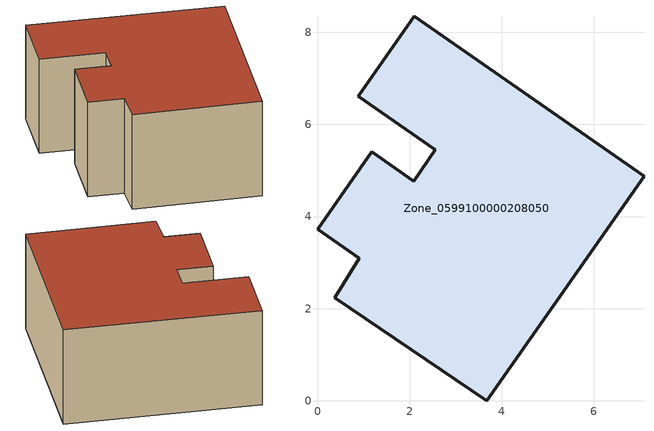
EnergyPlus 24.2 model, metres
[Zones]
Zone_0599100000208050
 floor ground (C_G): 1.18,5.41 2.09,4.77 2.56,5.45 0.89,6.61 2.1,8.35 7.09,4.88 3.68,0 0.38,2.24 0.91,3.09 0,3.72 z0
 wall outside (C_F): 3.68,0 7.09,4.88 2.1,8.35 0.89,6.61 2.56,5.45 2.09,4.77 1.18,5.41 0,3.72 0.91,3.09 0.38,2.24 3.68,0 z0:3.25
 roof outside (C_R): 2.09,4.77 1.18,5.41 0,3.72 0.91,3.09 0.38,2.24 3.68,0 7.09,4.88 2.1,8.35 0.89,6.61 2.56,5.45 z3.25
[BUILDING]
Pand.0599100000208050: North Axis=0; Terrain=City; Loads Convergence Tolerance Value=0.04; Temperature Convergence Tolerance Value=0.4; Solar Distribution=FullExterior; Maximum Number of Warmup Days=25; Minimum Number of Warmup Days=1
[Site:Location]
Rotterdam.The.Hague.AP_ZH_NLD Design_Conditions: Latitude=51.96; Longitude=4.45; Time Zone=1; Elevation=-4.5
[SITE:GROUNDTEMPERATURE:BUILDINGSURFACE]
18, 18, 18, 18, 18, 18, 18, 18, 18, 18, 18, 18
[MATERIAL] Thermal Absorptance=0.9; Solar Absorptance=0.7; Visible Absorptance=0.7
Name | Roughness | Thickness | Conductivity | Density | Specific Heat
G.D.1965 | MediumSmooth | 0.15 | 1 | 540 | 1210
F.D.1965 | Rough | 0.3 | 0.857143 | 1920 | 840
R.D.1965 | MediumRough | 0.2 | 0.08 | 1500 | 1000
[CONSTRUCTION]
C_G: G.D.1965
C_F: F.D.1965
C_R: R.D.1965
[ZONE]
Zone_0599100000208050: Type=1; Multiplier=1; Ceiling Height=Autocalculate; Volume=Autocalculate; Floor Area=autocalculate; Part of Total Floor Area=Yes
[ZONEINFILTRATION:DESIGNFLOWRATE]
Infil_Zone_0599100000208050: Zone or ZoneList or Space or SpaceList=Zone_0599100000208050; Schedule=AlwaysOn; Design Flow Rate Calculation Method=Flow/Area; Flow Rate per Floor Area=0.0042; Constant Term Coefficient=1; Temperature Term Coefficient=0; Velocity Term Coefficient=0; Velocity Squared Term Coefficient=0
[HVACTEMPLATE:ZONE:IDEALLOADSAIRSYSTEM]
Zone_0599100000208050: Maximum Heating Supply Air Temperature=50; Minimum Cooling Supply Air Temperature=13; Maximum Heating Supply Air Humidity Ratio=0.0156; Minimum Cooling Supply Air Humidity Ratio=0.0077; Heating Limit=NoLimit; Cooling Limit=NoLimit; Dehumidification Control Type=ConstantSensibleHeatRatio; Cooling Sensible Heat Ratio=0.7; Dehumidification Setpoint=60; Humidification Control Type=None; Humidification Setpoint=30; Outdoor Air Method=None; Outdoor Air Flow Rate per Person=0.00944; Outdoor Air Flow Rate per Zone Floor Area=0; Outdoor Air Flow Rate per Zone=0; Demand Controlled Ventilation Type=None; Outdoor Air Economizer Type=NoEconomizer; Heat Recovery Type=None; Sensible Heat Recovery Effectiveness=0.7; Latent Heat Recovery Effectiveness=0.65
[ZONECONTROL:THERMOSTAT]
ThermostatControl_Zone_0599100000208050: Zone or ZoneList=Zone_0599100000208050; Control Type Schedule=DualSetpointControlType; Control 1=Thermostat_Zone_0599100000208050; Temperature Difference Between Cutout And Setpoint=0
[THERMOSTATSETPOINT:DUALSETPOINT]
Thermostat_Zone_0599100000208050: Heating Setpoint Temperature Schedule=HeatingSetpoint_Zone_0599100000208050; Cooling Setpoint Temperature Schedule=CoolingSetpoint_Zone_0599100000208050
[SCHEDULE:COMPACT]
HeatingSetpoint_Zone_0599100000208050: Through: 12/31, For: AllDays, Until: 24:00, 21
CoolingSetpoint_Zone_0599100000208050: Through: 12/31, For: AllDays, Until: 24:00, 24
DualSetpointControlType: Through: 12/31, For: AllDays, Until: 24:00, 4
AlwaysOn: Through: 12/31, For: AllDays, Until: 24:00, 1
